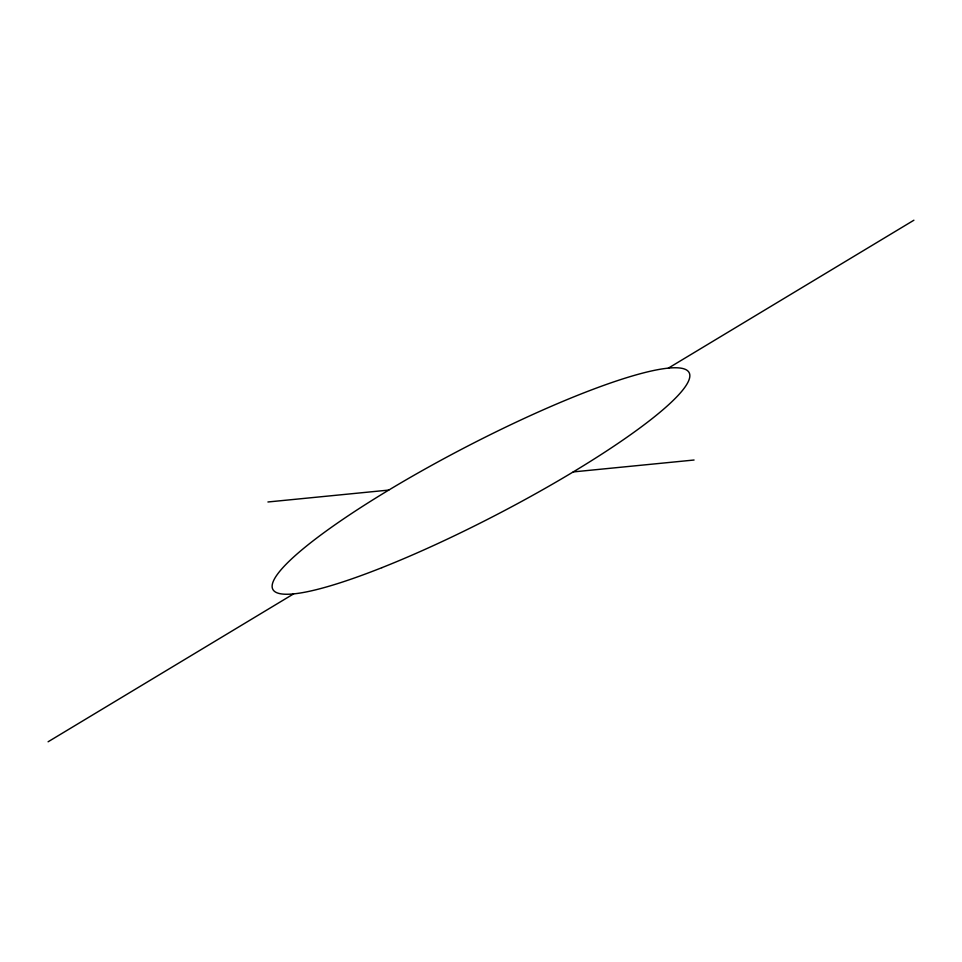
<?xml version="1.0" encoding="UTF-8"?>
<svg xmlns="http://www.w3.org/2000/svg" width="962" height="962" viewBox="0 0 962 962"><rect width="100%" height="100%" fill="white"/><g stroke="black" fill="none" stroke-linecap="round" stroke-linejoin="round"><path stroke-width="1.44" d="M48.1 741.786L293.626 593.879M668.374 368.121L913.9 220.214M267.929 501.984L388.768 490.079M573.232 471.921L694.071 460.016M381.866 567.676A234.656 37.109 -27.5 0 0 689.754 374.555A234.656 37.109 -27.5 0 0 371.38 500.769A234.656 37.109 -27.5 0 0 381.866 567.676"/></g></svg>
